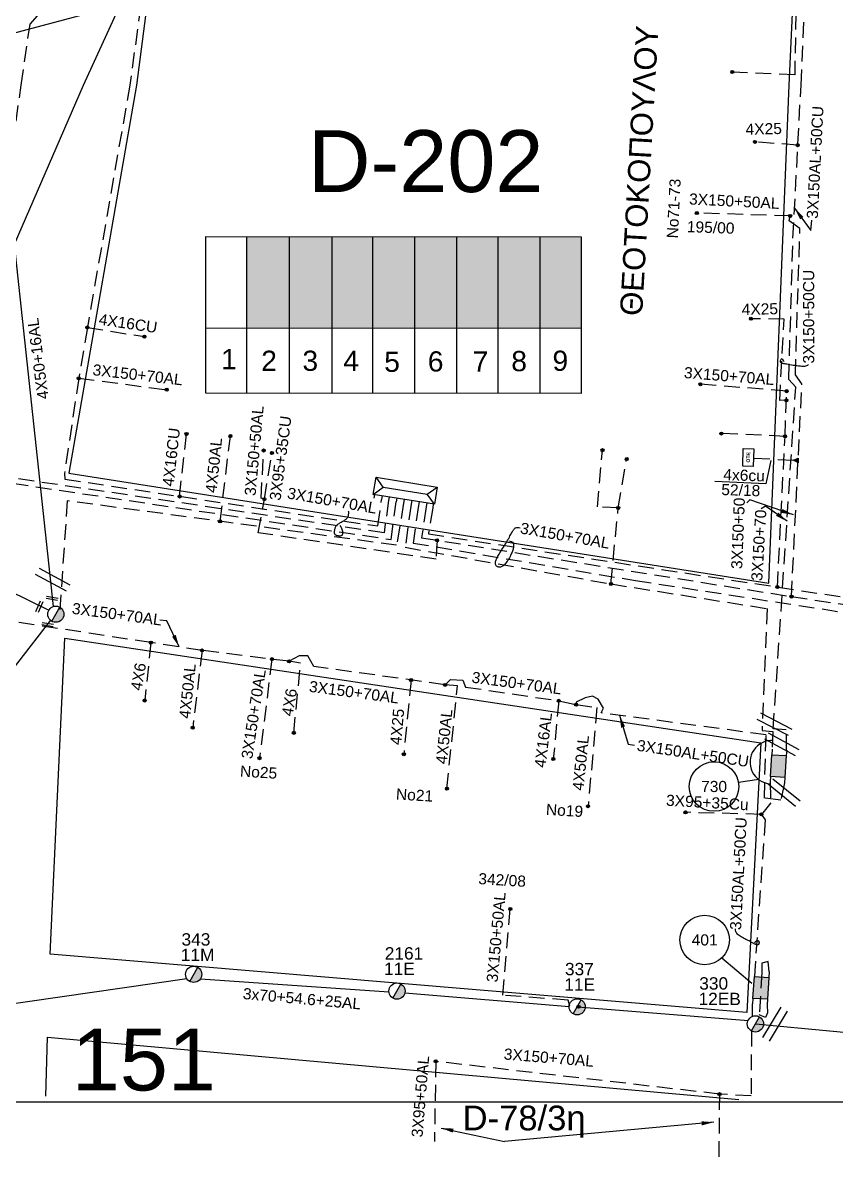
# Model space of a CAD drawing. Header units: millimetres. Extents: x 766 to 1726, y 225 to 629.
# Drawn here: x 1454.2 to 1519.9, y 239.5 to 331.5 of the extents above; entities that cross this region are included whole.
import ezdxf

# ---------------------------------------------------------------- set-up
doc = ezdxf.new("R2010")
doc.units = ezdxf.units.MM
doc.linetypes.add('DASHED', pattern=[19.05, 12.7, -6.35])
for name, color, linetype in [('Link Box 4 Διευθύνσεων', 7, 'Continuous'), ('Pillar OTE', 7, 'Continuous'), ('Άγνωστα', 7, 'Continuous'), ('Γέφυρες Εναέριου Δικτύου', 7, 'Continuous'), ('Γυμνά εναέρια ΧΤ και ΦΟΠ (3Φ)   4x50+16AL', 7, 'Continuous'), ('Επιγραφές - Σχήματα', 7, 'Continuous'), ('Καλώδια ΧΤ   3x150+50AL', 7, 'DASHED'), ('Καλώδια ΧΤ   3x150+50CU', 7, 'DASHED'), ('Καλώδια ΧΤ   3x150+70AL', 7, 'DASHED'), ('Καλώδια ΧΤ   3x150AL+50CU', 7, 'DASHED'), ('Καλώδια ΧΤ   3x150AL+50XLPE', 7, 'DASHED'), ('Καλώδια ΧΤ   3x95+35 CU', 7, 'DASHED'), ('Καλώδια ΧΤ   3x95+50 AL XLPE', 7, 'DASHED'), ('Μηχανική τομή', 7, 'Continuous'), ('Στύλος ΦΜ', 7, 'Continuous'), ('Στύλος ΦΜ @ 1', 7, 'Continuous'), ('Συνδέσεις', 7, 'Continuous'), ('Συνεστραμμένα ΧΤ   3x70+54.6+25 AL', 7, 'SYN_LINE'), ('Τομή', 7, 'Continuous'), ('Υποσταθμός πόλεως', 7, 'Continuous'), ('Υπόβαθρο ΔΕΗ', 7, 'Continuous'), ('Υπόγεια καλώδια Δικτύου ΧΤ και Παρ. ΧΤ - 3X150+70 AL', 7, 'DASHED'), ('Υπόγεια καλώδια Παροχών ΧΤ   4x16AL', 7, 'DASHED'), ('Υπόγεια καλώδια Παροχών ΧΤ   4x16CU', 7, 'DASHED'), ('Υπόγεια καλώδια Παροχών ΧΤ   4x25', 7, 'DASHED'), ('Υπόγεια καλώδια Παροχών ΧΤ   4x50AL', 7, 'DASHED'), ('Υπόγεια καλώδια Παροχών ΧΤ   4x6', 7, 'DASHED')]:
    doc.layers.add(name, color=color, linetype=linetype)
doc.styles.get("Standard").update_dxf_attribs({"font": 'arial.ttf'})
doc.linetypes.add('SYN_LINE', pattern='A,0.5,-0.0001,["/\\/\\/\\/",Standard,S=0.1,R=0,X=0,Y=-0.05],-0.25', length=0.7501)
doc.dimstyles.new('ISO-25', dxfattribs={"dimtxt": 2.5, "dimasz": 2.5, "dimexe": 1.25, "dimexo": 0.625, "dimtad": 1, "dimtxsty": 'Standard', "dimcen": 2.5, "dimadec": 0, "dimazin": 0, "dimtfac": 1, "dimtmove": 0, "dimatfit": 3, "dimfxl": 1, "dimarcsym": 0})

# ---------------------------------------------------------------- blocks, each defined once
blk = doc.blocks.new('LINK BOX 4 ΑΝΑΧΩΡΗΣΕΩΝ')
at = {"layer": 'Link Box 4 Διευθύνσεων', "ltscale": 40}
blk.add_hatch(color=256, dxfattribs=at).paths.add_polyline_path([(-3.54, 0), (-3.54, -4.67), (3.54, -4.67), (3.54, 0)])
for p, q in [((-3.54, 0), (-5.33, 0)), ((5.33, 0), (3.54, 0)), ((-3.54, -4.67), (-5.33, -4.67)), ((5.33, -4.67), (3.54, -4.67))]:
    blk.add_line(p, q, dxfattribs=at)
blk.add_lwpolyline([(-3.54, -4.67), (-3.54, 0), (3.54, 0), (3.54, -4.67)], close=True, dxfattribs=at)
blk = doc.blocks.new('ΥΠΑΡΧΩΝ ΤΣΙΜΕΝΤΕΝΙΟΣ ΣΤΥΛΟΣ')
at = {"layer": 'Στύλος ΦΜ'}
blk.add_hatch(color=256, dxfattribs=at).paths.add_polyline_path([(-1.29, -2.28, 0.574793), (2.62, 0, 0.268822), (1.3, 2.27)])
blk.add_line((-1.29, -2.28), (1.3, 2.27), dxfattribs=at)
blk.add_circle((0, 0), 2.62, dxfattribs=at)
at = {"layer": 'Στύλος ΦΜ', "flags": 4}
for tag, p in [('ΑΡΙΘΜΟΣ', (-4.68, 8.05)), ('ΤΥΠΟΣ', (-4.91, 3.03))]:
    blk.add_attdef(tag, p, '', height=4, dxfattribs=at)
blk = doc.blocks.new('_ΣΥΝΔΕΣΗ')
at = {"layer": 'Συνδέσεις', "linetype": 'SYN_LINE', "ltscale": 40}
blk.add_hatch(color=256, dxfattribs=at).paths.add_polyline_path([(0.5, -0.01, 1), (-0.5, -0.01, 1)])
at = {"layer": 'Συνδέσεις'}
blk.add_circle((0, -0.01), 0.5, dxfattribs=at)
blk = doc.blocks.new('ΤΟΜΗ')
at = {"layer": 'Τομή', "ltscale": 40}
for p, q in [((-5.68, 0), (5.68, 0)), ((5.68, -2.33), (-5.68, -2.33))]:
    blk.add_line(p, q, dxfattribs=at)
blk = doc.blocks.new('ΥΠΟΣΤΑΘΜΟΣ ΠΟΛΕΩΣ 9 ΑΝΑΧΩΡΗΣΕΩΝ')
at = {"layer": 'Υποσταθμός πόλεως', "ltscale": 40}
for p, q in [((-9.63, -2.82), (-9.63, -4)), ((-7.12, -2.82), (-7.12, -4)), ((-4.84, -2.82), (-4.84, -4)), ((-2.36, -2.82), (-2.36, -4)), ((0.09, -2.82), (0.09, -4)), ((2.55, -2.82), (2.55, -4)), ((5.02, -2.82), (5.02, -4)), ((7.48, -2.82), (7.48, -4)), ((9.61, -2.82), (9.61, -4))]:
    blk.add_line(p, q, dxfattribs=at)
blk.add_lwpolyline([(-10.02, 2.82), (10.02, 2.82), (10.02, -2.82), (-10.02, -2.82)], close=True, dxfattribs=at)
for points in [[(-7.21, 0), (-10.02, 2.82)], [(-10.02, -2.82), (-7.21, 0)], [(-7.21, 0), (7.21, 0)], [(7.21, 0), (10.02, 2.82)], [(10.02, -2.82), (7.21, 0)]]:
    blk.add_lwpolyline(points, dxfattribs=at)
at = {"layer": 'Υποσταθμός πόλεως', "linetype": 'SYN_LINE', "ltscale": 40, "flags": 1}
for tag, p in [('ΜΕΤΑΣΧΗΜΑΤΙΣΜΟΣ', (10.79, 1.71)), ('ΙΣΧΥΣ', (10.77, -1.08)), ('ΑΡΙΘΜΟΣ', (10.89, -3.8))]:
    blk.add_attdef(tag, p, '', height=1.8, dxfattribs=at)
blk = doc.blocks.new('ΜΗΧΑΝΙΚΗ ΤΟΜΗ')
at = {"layer": 'Μηχανική τομή', "ltscale": 40}
for p, q in [((-1.89, 0.78), (1.89, 0.78)), ((1.89, 0), (-1.89, 0))]:
    blk.add_line(p, q, dxfattribs=at)
blk = doc.blocks.new('PILLAR ΟΤΕ')
at = {"layer": 'Pillar OTE', "ltscale": 40}
blk.add_lwpolyline([(-3.31, 2.02), (3.39, 2.02), (3.39, -1.99), (-3.31, -1.99)], close=True, dxfattribs=at)
at = {"layer": 'Pillar OTE', "insert": (-1.81, 0.71), "char_height": 1.3575, "width": 109.961, "attachment_point": 1}
blk.add_mtext('{\\fArial|b1|i0|c161|p34;OTE}', dxfattribs=at)

msp = doc.modelspace()

# ---------------------------------------------------------------- hatches: boundary and pattern name
at = {"layer": 'Pillar OTE', "ltscale": 40}
h = msp.add_hatch(color=256, dxfattribs=at)
h.dxf.hatch_style = 1
h.paths.add_polyline_path([(1516.843, 296.269), (1516.455, 296.113), (1516.828, 295.913)])
at = {"layer": 'Υπόγεια καλώδια Παροχών ΧΤ   4x6', "linetype": 'DASHED', "ltscale": 0.2}
h = msp.add_hatch(color=85, dxfattribs=at)
h.dxf.hatch_style = 1
h.paths.add_polyline_path([(1472.305, 306.82), (1475.745, 306.817), (1475.746, 314.181), (1472.306, 314.181)])
h = msp.add_hatch(color=30, dxfattribs=at)
h.dxf.hatch_style = 1
h.paths.add_polyline_path([(1475.745, 306.817), (1479.185, 306.814), (1479.185, 314.181), (1475.746, 314.181)])
h = msp.add_hatch(color=1, dxfattribs=at)
h.dxf.hatch_style = 1
h.paths.add_polyline_path([(1482.483, 314.18), (1479.185, 314.181), (1479.185, 306.814), (1482.482, 306.81)])
h = msp.add_hatch(color=173, dxfattribs=at)
h.dxf.hatch_style = 1
h.paths.add_polyline_path([(1485.869, 314.18), (1482.483, 314.18), (1482.482, 306.81), (1485.868, 306.807)])
h = msp.add_hatch(color=27, dxfattribs=at)
h.dxf.hatch_style = 1
h.paths.add_polyline_path([(1489.265, 314.18), (1485.869, 314.18), (1485.868, 306.807), (1489.265, 306.804)])
h = msp.add_hatch(color=6, dxfattribs=at)
h.dxf.hatch_style = 1
h.paths.add_polyline_path([(1489.265, 306.804), (1492.602, 306.801), (1492.602, 314.18), (1489.265, 314.18)])
h = msp.add_hatch(color=5, dxfattribs=at)
h.dxf.hatch_style = 1
h.paths.add_polyline_path([(1495.991, 314.179), (1492.602, 314.18), (1492.602, 306.801), (1495.99, 306.797)])
h = msp.add_hatch(color=2, dxfattribs=at)
h.dxf.hatch_style = 1
h.paths.add_polyline_path([(1495.99, 306.797), (1499.31, 306.794), (1499.311, 314.179), (1495.991, 314.179)])

# ---------------------------------------------------------------- linework, layer by layer
at = {"layer": 'Pillar OTE', "ltscale": 40}
for points in [[(1468.977, 301.541), (1468.978, 314.181), (1499.311, 314.179), (1499.31, 301.511), (1468.977, 301.542)], [(1472.305, 301.538), (1472.306, 314.181)], [(1475.745, 301.535), (1475.746, 314.181)], [(1479.184, 301.532), (1479.185, 314.181)], [(1482.482, 301.528), (1482.483, 314.18)], [(1485.868, 301.525), (1485.869, 314.18)], [(1489.265, 301.522), (1489.265, 314.18)], [(1492.602, 301.518), (1492.602, 314.18)], [(1495.99, 301.515), (1495.991, 314.179)], [(1468.977, 306.824), (1499.31, 306.794)], [(1516.828, 295.913), (1516.455, 296.113), (1516.843, 296.269), (1516.828, 295.913)]]:
    msp.add_lwpolyline(points, dxfattribs=at)
at = {"layer": 'Άγνωστα', "color": 6, "linetype": 'DASHED', "ltscale": 0.1}
msp.add_lwpolyline([(1516.3, 285.093), (1517.139, 302.294), (1516.615, 303.005), (1516.98, 314.833), (1516.102, 315.45), (1516.197, 315.853)], dxfattribs=at)
at = {"layer": 'Άγνωστα', "color": 85, "linetype": 'DASHED', "ltscale": 0.1}
msp.add_lwpolyline([(1484.965, 292.654), (1484.4, 289.251), (1457.801, 292.838), (1457.192, 284.05)], dxfattribs=at)
at = {"layer": 'Άγνωστα', "color": 85}
msp.add_lwpolyline([(1456.434, 283.182), (1448.425, 272.852)], dxfattribs=at)
at = {"layer": 'Άγνωστα'}
msp.add_lwpolyline([(1513.144, 251.17), (1513.161, 252.181)], dxfattribs=at)
at = {"layer": 'Γέφυρες Εναέριου Δικτύου'}
msp.add_arc((1514.696, 271.712), 1.747, 85.55607, 266.23483, dxfattribs=at)
at = {"layer": 'Γυμνά εναέρια ΧΤ και ΦΟΠ (3Φ)   4x50+16AL', "color": 173, "ltscale": 0.1}
msp.add_lwpolyline([(1456.689, 284.298), (1453.526, 313.565), (1459.098, 326.433), (1461.917, 332.532)], dxfattribs=at)
at = {"layer": 'Γυμνά εναέρια ΧΤ και ΦΟΠ (3Φ)   4x50+16AL', "color": 85}
msp.add_lwpolyline([(1428.573, 297.625), (1456.307, 284.004)], dxfattribs=at)
at = {"layer": 'Επιγραφές - Σχήματα'}
msp.add_lwpolyline([(807.638, 244.256), (1540.689, 244.256), (1540.689, 606.185), (807.638, 606.185)], close=True, dxfattribs=at)
for points in [[(1515.709, 304.061), (1515.647, 304.182), (1515.591, 304.256), (1515.541, 304.291), (1515.496, 304.295), (1515.459, 304.274), (1515.428, 304.238), (1515.406, 304.193), (1515.392, 304.148), (1515.387, 304.108), (1515.39, 304.075), (1515.4, 304.048), (1515.416, 304.026), (1515.436, 304.008), (1515.459, 303.994), (1515.485, 303.982), (1515.511, 303.972), (1515.539, 303.964), (1515.568, 303.956), (1515.602, 303.948), (1515.643, 303.94), (1515.693, 303.931), (1515.755, 303.92), (1515.831, 303.907), (1515.922, 303.891), (1516.032, 303.872), (1516.156, 303.851), (1516.292, 303.828), (1516.435, 303.805), (1516.583, 303.783), (1516.732, 303.762), (1516.878, 303.745), (1517.018, 303.731), (1517.149, 303.722), (1517.269, 303.719), (1517.377, 303.724), (1517.471, 303.736), (1517.549, 303.758), (1517.612, 303.789), (1517.656, 303.832), (1517.682, 303.887)], [(1479.823, 290.852), (1479.893, 290.74), (1479.947, 290.635), (1479.986, 290.539), (1480.013, 290.45), (1480.03, 290.37), (1480.037, 290.297), (1480.038, 290.234), (1480.033, 290.179), (1480.024, 290.132), (1480.012, 290.093), (1479.996, 290.062), (1479.977, 290.037), (1479.955, 290.018), (1479.928, 290.004), (1479.898, 289.994), (1479.864, 289.988), (1479.826, 289.985), (1479.785, 289.984), (1479.743, 289.986), (1479.7, 289.991), (1479.657, 289.997), (1479.615, 290.006), (1479.575, 290.017), (1479.538, 290.03), (1479.505, 290.045), (1479.477, 290.062), (1479.452, 290.082), (1479.431, 290.105), (1479.414, 290.133), (1479.401, 290.165), (1479.392, 290.203), (1479.387, 290.247), (1479.385, 290.297), (1479.387, 290.353), (1479.392, 290.412), (1479.4, 290.473), (1479.412, 290.534), (1479.427, 290.595), (1479.444, 290.653), (1479.465, 290.707), (1479.488, 290.756), (1479.514, 290.799), (1479.543, 290.839), (1479.576, 290.876), (1479.614, 290.911), (1479.655, 290.945), (1479.702, 290.978), (1479.754, 291.012), (1479.811, 291.047), (1479.871, 291.083), (1479.935, 291.12), (1479.999, 291.156), (1480.063, 291.193), (1480.125, 291.228), (1480.184, 291.263), (1480.237, 291.296), (1480.284, 291.328), (1480.325, 291.358), (1480.361, 291.388), (1480.392, 291.418), (1480.419, 291.45), (1480.442, 291.484), (1480.462, 291.521), (1480.479, 291.561), (1480.495, 291.606), (1480.508, 291.655), (1480.518, 291.706), (1480.526, 291.761), (1480.53, 291.817), (1480.532, 291.874), (1480.529, 291.932), (1480.523, 291.99)], [(1493.46, 289.611), (1493.588, 289.578), (1493.685, 289.535), (1493.756, 289.482), (1493.804, 289.421), (1493.834, 289.355), (1493.848, 289.284), (1493.852, 289.211), (1493.847, 289.138), (1493.838, 289.065), (1493.824, 288.992), (1493.807, 288.919), (1493.785, 288.845), (1493.759, 288.769), (1493.729, 288.69), (1493.694, 288.607), (1493.654, 288.521), (1493.61, 288.429), (1493.562, 288.335), (1493.511, 288.239), (1493.457, 288.143), (1493.401, 288.05), (1493.344, 287.96), (1493.287, 287.875), (1493.23, 287.798), (1493.174, 287.73), (1493.12, 287.67), (1493.066, 287.619), (1493.013, 287.576), (1492.96, 287.541), (1492.908, 287.513), (1492.856, 287.493), (1492.804, 287.48), (1492.753, 287.473), (1492.702, 287.473), (1492.653, 287.479), (1492.605, 287.491), (1492.561, 287.508), (1492.52, 287.53), (1492.484, 287.557), (1492.452, 287.589), (1492.426, 287.624), (1492.406, 287.663), (1492.392, 287.707), (1492.384, 287.754), (1492.382, 287.806), (1492.386, 287.861), (1492.397, 287.921), (1492.414, 287.985), (1492.437, 288.053), (1492.466, 288.125), (1492.501, 288.2), (1492.54, 288.279), (1492.584, 288.36), (1492.631, 288.444), (1492.682, 288.53), (1492.735, 288.618), (1492.791, 288.708), (1492.848, 288.799), (1492.907, 288.892), (1492.968, 288.987), (1493.029, 289.084), (1493.091, 289.182), (1493.153, 289.283), (1493.215, 289.385), (1493.277, 289.489), (1493.338, 289.594), (1493.397, 289.698), (1493.454, 289.8), (1493.509, 289.899), (1493.561, 289.993), (1493.608, 290.08), (1493.651, 290.16), (1493.69, 290.232), (1493.724, 290.295), (1493.755, 290.352), (1493.783, 290.401), (1493.81, 290.446), (1493.836, 290.486), (1493.862, 290.522), (1493.889, 290.555), (1493.918, 290.586), (1493.951, 290.614), (1493.991, 290.638), (1494.042, 290.657), (1494.104, 290.669), (1494.182, 290.674), (1494.278, 290.672), (1494.394, 290.659)], [(1512.014, 270.097), (1513.656, 270.329)], [(1513.353, 257.126), (1513.378, 257.171), (1513.406, 257.209), (1513.436, 257.24), (1513.468, 257.264), (1513.499, 257.282), (1513.529, 257.294), (1513.557, 257.301), (1513.582, 257.302), (1513.604, 257.298), (1513.622, 257.289), (1513.637, 257.276), (1513.649, 257.26), (1513.659, 257.24), (1513.667, 257.218), (1513.672, 257.193), (1513.676, 257.167), (1513.679, 257.139), (1513.68, 257.112), (1513.679, 257.084), (1513.676, 257.058), (1513.669, 257.034), (1513.659, 257.012), (1513.646, 256.993), (1513.627, 256.979), (1513.604, 256.969), (1513.577, 256.964), (1513.546, 256.964), (1513.511, 256.967), (1513.473, 256.975), (1513.432, 256.986), (1513.389, 257.001), (1513.345, 257.019), (1513.298, 257.04), (1513.25, 257.065), (1513.198, 257.091), (1513.144, 257.121), (1513.084, 257.153), (1513.02, 257.188), (1512.951, 257.225), (1512.875, 257.265), (1512.792, 257.307), (1512.704, 257.35), (1512.613, 257.396), (1512.519, 257.444), (1512.424, 257.493), (1512.331, 257.543), (1512.241, 257.595), (1512.155, 257.647), (1512.075, 257.701), (1512.002, 257.757), (1511.937, 257.817), (1511.882, 257.883), (1511.838, 257.956), (1511.806, 258.039), (1511.787, 258.132), (1511.783, 258.238)], [(1510.662, 255.892), (1513.104, 253.863)]]:
    msp.add_lwpolyline(points, dxfattribs=at)
at = {"layer": 'Επιγραφές - Σχήματα', "color": 7}
for centre in [(1510.046, 269.742), (1509.287, 257.345)]:
    msp.add_circle(centre, 2, dxfattribs=at)
at = {"layer": 'Καλώδια ΧΤ   3x150+50AL', "color": 6, "ltscale": 0.1}
for points in [[(1516.197, 315.853), (1508.652, 316.09)], [(1473.725, 292.975), (1473.453, 293.038), (1473.661, 296.901)]]:
    msp.add_lwpolyline(points, dxfattribs=at)
at = {"layer": 'Καλώδια ΧΤ   3x150+50AL', "color": 173, "ltscale": 0.1}
msp.add_lwpolyline([(1498.394, 252.005), (1498.394, 252.005), (1498.394, 252.005), (1498.255, 252.482), (1492.995, 252.884), (1493.581, 259.844)], dxfattribs=at)
at = {"layer": 'Καλώδια ΧΤ   3x150+50CU', "color": 27, "ltscale": 0.1}
msp.add_lwpolyline([(1515.886, 300.961), (1515.348, 300.946), (1515.706, 307.512), (1515.706, 307.512)], dxfattribs=at)
at = {"layer": 'Καλώδια ΧΤ   3x150+70AL', "color": 30, "ltscale": 0.1}
for points in [[(1467.235, 370.432), (1466.199, 359.618), (1465.141, 347.896), (1464.252, 336.614), (1462.851, 326.433), (1459.419, 306.842), (1458.721, 302.736), (1457.57, 295.034), (1457.596, 294.593), (1482.89, 290.799), (1483.186, 292.94)], [(1517.593, 338.414), (1516.777, 337.904), (1516.561, 327.247), (1511.518, 327.485)]]:
    msp.add_lwpolyline(points, dxfattribs=at)
at = {"layer": 'Καλώδια ΧΤ   3x150AL+50CU', "color": 30, "ltscale": 0.1}
msp.add_lwpolyline([(1515.911, 272.69), (1515.884, 274.323), (1514.83, 274.398), (1516.649, 302.023), (1516.085, 302.645), (1516.422, 314.065), (1517.07, 326.433), (1517.593, 338.414), (1517.715, 345.482), (1517.899, 350.012), (1518.104, 354.32), (1517.291, 354.567), (1517.291, 354.567)], dxfattribs=at)
at = {"layer": 'Καλώδια ΧΤ   3x150AL+50CU', "color": 2, "ltscale": 0.1}
msp.add_lwpolyline([(1515.742, 270.031), (1515.435, 268.646), (1514.111, 268.8), (1514.245, 273.921), (1500.918, 275.701), (1501.116, 276.081), (1500.675, 276.81), (1500.219, 277.037), (1499.627, 276.916), (1498.897, 276.552), (1498.897, 276.369)], dxfattribs=at)
at = {"layer": 'Καλώδια ΧΤ   3x150AL+50CU', "color": 173, "ltscale": 0.1}
for points in [[(1514.578, 270.105), (1514.626, 268.439), (1513.872, 267.494), (1514.172, 267.044), (1513.33, 254.84)], [(1514.494, 254.766), (1514.416, 255.612), (1513.901, 255.468), (1513.901, 254.712), (1513.693, 251.142)], [(1514.325, 252.107), (1514.35, 251.447), (1514.214, 251.084), (1513.702, 251.289)]]:
    msp.add_lwpolyline(points, dxfattribs=at)
at = {"layer": 'Καλώδια ΧΤ   3x95+35 CU', "color": 6, "ltscale": 0.1}
msp.add_lwpolyline([(1487.667, 289.638), (1487.597, 288.118), (1473.23, 290.257), (1473.725, 292.975), (1473.725, 292.975), (1474.332, 296.693)], dxfattribs=at)
at = {"layer": 'Καλώδια ΧΤ   3x95+35 CU', "color": 173, "linetype": 'DASHED', "ltscale": 0.1}
msp.add_lwpolyline([(1513.872, 267.494), (1507.739, 267.662)], dxfattribs=at)
at = {"layer": 'Καλώδια ΧΤ   3x95+50 AL XLPE', "color": 27, "ltscale": 0.1}
msp.add_lwpolyline([(1487.562, 247.534), (1487.456, 241.056)], dxfattribs=at)
at = {"layer": 'Συνεστραμμένα ΧΤ   3x70+54.6+25 AL', "color": 133, "ltscale": 10}
msp.add_lwpolyline([(1423.861, 333.767), (1439.866, 327.022), (1461.753, 332.821)], dxfattribs=at)
at = {"layer": 'Συνεστραμμένα ΧΤ   3x70+54.6+25 AL', "color": 173, "ltscale": 10}
for points in [[(1447.099, 251.295), (1467.448, 254.232)], [(1468.555, 254.213), (1483.777, 253.161)], [(1485.067, 253.066), (1498.354, 251.979)], [(1499.053, 251.947), (1512.799, 250.847)]]:
    msp.add_lwpolyline(points, dxfattribs=at)
at = {"layer": 'Συνεστραμμένα ΧΤ   3x70+54.6+25 AL', "color": 62, "ltscale": 10}
msp.add_lwpolyline([(1513.388, 250.563), (1532.222, 248.786)], dxfattribs=at)
at = {"layer": 'Υπόβαθρο ΔΕΗ'}
for points in [[(1516.106, 326.433), (1517.331, 352.502), (1491.693, 361.37), (1467.95, 369.397), (1467.66, 369.397), (1467.477, 369.366), (1464.865, 337.883), (1463.395, 326.433), (1457.919, 295.068), (1514.458, 286.168), (1516.106, 326.433)], [(1456.405, 256.198), (1457.612, 281.742), (1513.825, 273.285), (1512.688, 251.488), (1456.405, 256.198)], [(1456.058, 244.731), (1456.2, 249.485), (1512.055, 244.453)]]:
    msp.add_lwpolyline(points, dxfattribs=at)
at = {"layer": 'Υπόγεια καλώδια Δικτύου ΧΤ και Παρ. ΧΤ - 3X150+70 AL', "color": 27, "ltscale": 0.1}
for points in [[(1487.315, 292.277), (1486.972, 290.158), (1522.339, 284.772), (1522.663, 289.847), (1523.691, 310.75), (1523.916, 315.388), (1524.301, 321.368), (1524.376, 326.433), (1524.695, 331.308), (1524.878, 335.031), (1525.061, 338.214), (1525.628, 342.709)], [(1515.913, 301.699), (1508.946, 302.256)], [(1515.161, 285.865), (1515.779, 298.043), (1515.913, 301.699)], [(1515.779, 298.043), (1510.639, 298.271)], [(1513.066, 249.994), (1513.066, 249.994), (1513.066, 249.994), (1513.066, 249.994), (1513.038, 244.746), (1510.482, 244.89), (1487.562, 247.534)], [(1510.482, 244.89), (1510.423, 239.466)]]:
    msp.add_lwpolyline(points, dxfattribs=at)
at = {"layer": 'Υπόγεια καλώδια Δικτύου ΧΤ και Παρ. ΧΤ - 3X150+70 AL', "color": 5, "ltscale": 0.1}
msp.add_lwpolyline([(1483.748, 292.85), (1483.392, 290.251), (1449.815, 295.201), (1454.064, 326.433), (1454.788, 331.345), (1455.581, 332.251), (1455.99, 333.037)], dxfattribs=at)
at = {"layer": 'Υπόγεια καλώδια Δικτύου ΧΤ και Παρ. ΧΤ - 3X150+70 AL', "color": 30, "ltscale": 0.1}
msp.add_lwpolyline([(1458.721, 302.736), (1465.828, 301.817)], dxfattribs=at)
at = {"layer": 'Υπόγεια καλώδια Δικτύου ΧΤ και Παρ. ΧΤ - 3X150+70 AL', "color": 173, "ltscale": 0.1}
for points in [[(1502.303, 292.258), (1500.62, 292.352), (1501.034, 296.931)], [(1501.711, 286.118), (1502.303, 292.258), (1502.994, 296.214)], [(1485.572, 292.557), (1485.093, 289.08), (1501.711, 286.118), (1514.347, 284.129), (1513.919, 274.27), (1514.785, 274.199), (1514.747, 272.764)]]:
    msp.add_lwpolyline(points, dxfattribs=at)
at = {"layer": 'Υπόγεια καλώδια Δικτύου ΧΤ και Παρ. ΧΤ - 3X150+70 AL', "color": 2, "ltscale": 0.1}
for points in [[(1405.33, 282.176), (1399.456, 282.671), (1399.905, 290.839), (1448.025, 283.869), (1449.612, 294.812), (1483.954, 289.704), (1484.362, 292.751)], [(1475.713, 279.865), (1468.686, 280.746), (1464.55, 281.379), (1449.402, 283.676)], [(1474.326, 280.039), (1473.326, 272.043)], [(1488.297, 277.966), (1477.722, 279.453), (1477.227, 280.305), (1476.539, 280.305), (1475.713, 279.865)], [(1488.327, 277.962), (1488.762, 278.396), (1489.74, 278.352), (1489.979, 277.788), (1497.502, 276.677), (1498.897, 276.369), (1498.903, 276.369)]]:
    msp.add_lwpolyline(points, dxfattribs=at)
at = {"layer": 'Υπόγεια καλώδια Δικτύου ΧΤ και Παρ. ΧΤ - 3X150+70 AL', "color": 1, "ltscale": 0.1}
msp.add_lwpolyline([(1486.181, 292.459), (1485.726, 289.424), (1503.703, 286.391), (1522.136, 283.58), (1522.136, 283.58), (1522.136, 283.58), (1522.136, 283.58), (1522.997, 284.293), (1525.146, 284.03)], dxfattribs=at)
at = {"layer": 'Υπόγεια καλώδια Δικτύου ΧΤ και Παρ. ΧΤ - 3X150+70 AL', "color": 6, "ltscale": 0.1}
msp.add_lwpolyline([(1486.789, 292.361), (1486.414, 289.852), (1516.3, 285.093), (1521.953, 284.258), (1521.709, 282.268), (1528.163, 281.476, 0.714646), (1528.367, 282.458), (1527.648, 282.547)], format="xyb", dxfattribs=at)
at = {"layer": 'Υπόγεια καλώδια Παροχών ΧΤ   4x16AL', "color": 2, "ltscale": 0.1}
msp.add_lwpolyline([(1497.502, 276.677), (1497.058, 271.966)], dxfattribs=at)
at = {"layer": 'Υπόγεια καλώδια Παροχών ΧΤ   4x16CU', "color": 30, "ltscale": 0.1}
for points in [[(1459.419, 306.842), (1464.027, 306.104)], [(1466.872, 293.182), (1467.424, 298.239)]]:
    msp.add_lwpolyline(points, dxfattribs=at)
at = {"layer": 'Υπόγεια καλώδια Παροχών ΧΤ   4x25', "color": 30, "ltscale": 0.1}
msp.add_lwpolyline([(1516.8, 321.575), (1513.352, 321.841)], dxfattribs=at)
at = {"layer": 'Υπόγεια καλώδια Παροχών ΧΤ   4x25', "color": 27, "ltscale": 0.1}
msp.add_lwpolyline([(1515.705, 307.512), (1513.021, 307.55)], dxfattribs=at)
at = {"layer": 'Υπόγεια καλώδια Παροχών ΧΤ   4x25', "color": 2, "ltscale": 0.1}
msp.add_lwpolyline([(1485.575, 278.349), (1484.986, 272.356)], dxfattribs=at)
at = {"layer": 'Υπόγεια καλώδια Παροχών ΧΤ   4x50AL', "color": 85, "ltscale": 0.1}
msp.add_lwpolyline([(1470.144, 291.173), (1470.977, 298.069)], dxfattribs=at)
at = {"layer": 'Υπόγεια καλώδια Παροχών ΧΤ   4x50AL', "color": 2, "ltscale": 0.1}
for points in [[(1468.686, 280.746), (1467.93, 274.502)], [(1488.465, 269.574), (1489.318, 277.876), (1488.327, 277.962)], [(1498.903, 276.369), (1500.587, 276.135), (1499.87, 268.157)]]:
    msp.add_lwpolyline(points, dxfattribs=at)
at = {"layer": 'Υπόγεια καλώδια Παροχών ΧΤ   4x6', "color": 6, "linetype": 'DASHED', "ltscale": 0.1}
msp.add_lwpolyline([(1513.287, 296.29), (1513.287, 296.29), (1516.455, 296.113)], dxfattribs=at)
at = {"layer": 'Υπόγεια καλώδια Παροχών ΧΤ   4x6', "color": 2, "ltscale": 0.1}
for points in [[(1464.55, 281.379), (1464.049, 276.699)], [(1476.096, 274.087), (1476.646, 279.722), (1475.713, 279.865), (1475.713, 279.865)]]:
    msp.add_lwpolyline(points, dxfattribs=at)

# ---------------------------------------------------------------- block references
at = {"layer": 'Link Box 4 Διευθύνσεων', "xscale": 0.2500000000000641, "yscale": 0.2500000000000641, "zscale": 0.2500000000000641, "rotation": 86.36738118248735}
for p in [(1514.662, 271.435), (1513.245, 253.51)]:
    msp.add_blockref('LINK BOX 4 ΑΝΑΧΩΡΗΣΕΩΝ', p, dxfattribs=at)
at = {"layer": 'Pillar OTE', "xscale": 0.2131517863445117, "yscale": 0.2131517863445117, "zscale": 0.2131517863445117, "rotation": 87.99999999999999}
msp.add_blockref('PILLAR ΟΤΕ', (1512.813, 296.316), dxfattribs=at)
at = {"layer": 'Μηχανική τομή'}
for p, xscale, yscale, zscale, rotation in [((1455.632, 284.248), 0.2500000000000841, 0.2500000000000841, 0.2500000000000841, 67.27110853273031), ((1456.551, 284.865), 0.2500000000000157, 0.2500000000000157, 0.2500000000000157, 350.5783219312133), ((1456.198, 282.741), 0.2500000000000158, 0.2500000000000158, 0.2500000000000158, 350.5783219312133)]:
    msp.add_blockref('ΜΗΧΑΝΙΚΗ ΤΟΜΗ', p, dxfattribs=dict(at, xscale=xscale, yscale=yscale, zscale=zscale, rotation=rotation))
at = {"layer": 'Στύλος ΦΜ @ 1', "ltscale": 40, "xscale": 0.25, "yscale": 0.25, "zscale": 0.25}
msp.add_blockref('ΥΠΑΡΧΩΝ ΤΣΙΜΕΝΤΕΝΙΟΣ ΣΤΥΛΟΣ', (1456.87, 283.67), dxfattribs=at)
at = {"layer": 'Στύλος ΦΜ @ 1', "ltscale": 40}
ref = msp.add_blockref('ΥΠΑΡΧΩΝ ΤΣΙΜΕΝΤΕΝΙΟΣ ΣΤΥΛΟΣ', (1468.008, 254.571), dxfattribs=dict(at, xscale=0.25, yscale=0.25, zscale=0.25))
ref.add_attrib('ΤΥΠΟΣ', '11M', (1466.967, 255.635), dxfattribs={"layer": 'Στύλος ΦΜ', "height": 1, "flags": 4})
ref.add_attrib('ΑΡΙΘΜΟΣ', '343', (1467.026, 256.892), dxfattribs={"layer": 'Στύλος ΦΜ', "height": 1, "flags": 4})
ref = msp.add_blockref('ΥΠΑΡΧΩΝ ΤΣΙΜΕΝΤΕΝΙΟΣ ΣΤΥΛΟΣ', (1484.429, 253.214), dxfattribs=dict(at, xscale=0.25, yscale=0.25, zscale=0.25))
ref.add_attrib('ΤΥΠΟΣ', '11E', (1483.386, 254.507), dxfattribs={"layer": 'Στύλος ΦΜ', "height": 1, "flags": 4})
ref.add_attrib('ΑΡΙΘΜΟΣ', '2161', (1483.445, 255.764), dxfattribs={"layer": 'Στύλος ΦΜ', "height": 1, "flags": 4})
ref = msp.add_blockref('ΥΠΑΡΧΩΝ ΤΣΙΜΕΝΤΕΝΙΟΣ ΣΤΥΛΟΣ', (1498.987, 251.945), dxfattribs=dict(at, xscale=0.25, yscale=0.25, zscale=0.25))
ref.add_attrib('ΤΥΠΟΣ', '11E', (1497.944, 253.238), dxfattribs={"layer": 'Στύλος ΦΜ', "height": 1, "flags": 4})
ref.add_attrib('ΑΡΙΘΜΟΣ', '337', (1498.003, 254.495), dxfattribs={"layer": 'Στύλος ΦΜ', "height": 1, "flags": 4})
ref = msp.add_blockref('ΥΠΑΡΧΩΝ ΤΣΙΜΕΝΤΕΝΙΟΣ ΣΤΥΛΟΣ', (1513.388, 250.563), dxfattribs=dict(at, xscale=0.25, yscale=0.25, zscale=0.25))
ref.add_attrib('ΤΥΠΟΣ', '12EB', (1508.792, 252.079), dxfattribs={"layer": 'Στύλος ΦΜ', "height": 1, "flags": 4})
ref.add_attrib('ΑΡΙΘΜΟΣ', '330', (1508.852, 253.336), dxfattribs={"layer": 'Στύλος ΦΜ', "height": 1, "flags": 4})
at = {"layer": 'Συνδέσεις', "xscale": 0.25, "yscale": 0.25, "zscale": 0.25}
for p in [(1511.518, 327.485), (1513.352, 321.841), (1516.8, 321.575), (1508.652, 316.09), (1516.197, 315.853), (1513.021, 307.55), (1459.419, 306.842), (1464.027, 306.104), (1458.721, 302.736), (1465.828, 301.817), (1508.946, 302.256), (1515.913, 301.699), (1515.886, 300.961), (1467.424, 298.239), (1470.977, 298.069), (1510.639, 298.271), (1515.779, 298.043), (1473.661, 296.901), (1474.332, 296.693), (1501.034, 296.931), (1502.994, 296.214), (1466.872, 293.182), (1473.725, 292.975), (1502.303, 292.258), (1470.144, 291.173), (1487.667, 289.638), (1501.711, 286.118), (1515.161, 285.867), (1516.301, 285.096), (1464.55, 281.379), (1468.686, 280.746), (1474.326, 280.039), (1475.713, 279.865), (1485.575, 278.349), (1488.327, 277.962), (1464.049, 276.699), (1497.502, 276.677), (1498.897, 276.369), (1467.93, 274.502), (1476.096, 274.087), (1484.986, 272.356), (1473.326, 272.043), (1497.058, 271.966), (1488.465, 269.574), (1499.87, 268.157), (1507.739, 267.662), (1513.872, 267.494), (1493.581, 259.844), (1499.094, 251.95), (1487.562, 247.534), (1510.482, 244.89)]:
    msp.add_blockref('_ΣΥΝΔΕΣΗ', p, dxfattribs=at)
at = {"layer": 'Τομή'}
for p, xscale, yscale, zscale, rotation in [((1456.762, 286.715), 0.2499999999999893, 0.2499999999999893, 0.2499999999999893, 331.3767669826915), ((1515.068, 275.037), 0.2499999999999803, 0.2499999999999803, 0.2499999999999803, 332.7106726325736), ((1515.663, 273.41), 0.2500000000000171, 0.2500000000000171, 0.2500000000000171, 331.1459880471455), ((1515.887, 269.485), 0.2499999999999946, 0.2499999999999946, 0.2499999999999946, 321.0636262015768), ((1514.729, 250.689), 0.2499999999999835, 0.2499999999999835, 0.2499999999999835, 58.97333742662524)]:
    msp.add_blockref('ΤΟΜΗ', p, dxfattribs=dict(at, xscale=xscale, yscale=yscale, zscale=zscale, rotation=rotation))
at = {"layer": 'Υποσταθμός πόλεως', "xscale": 0.2500000000001205, "yscale": 0.2500000000001205, "zscale": 0.2500000000001205, "rotation": 350.8712954765281}
msp.add_blockref('ΥΠΟΣΤΑΘΜΟΣ ΠΟΛΕΩΣ 9 ΑΝΑΧΩΡΗΣΕΩΝ', (1485.102, 293.646), dxfattribs=at)

# ---------------------------------------------------------------- texts
at = {"ltscale": 30, "char_height": 1.634, "width": 11.25729, "attachment_point": 1}
for s, insert in [('1', (1470.223, 305.102)), ('2', (1473.462, 304.969)), ('3', (1476.792, 304.969)), ('4', (1480.096, 304.969)), ('5', (1483.399, 304.888)), ('6', (1486.919, 304.915)), ('7', (1490.548, 304.915)), ('8', (1493.662, 304.942)), ('9', (1496.992, 304.969))]:
    msp.add_mtext(s, dxfattribs=dict(at, insert=insert))
at = {"layer": 'Γυμνά εναέρια ΧΤ και ΦΟΠ (3Φ)   4x50+16AL', "color": 7, "insert": (1455.403, 300.981), "char_height": 0.9, "width": 84.18588, "attachment_point": 1, "rotation": 97.37635}
msp.add_mtext('4X50+16AL', dxfattribs=at)
at = {"layer": 'Επιγραφές - Σχήματα', "insert": (1502.434, 307.84), "char_height": 1.8, "width": 7.28517, "attachment_point": 1, "rotation": 86.76548}
msp.add_mtext('ΘΕΟΤΟΚΟΠΟΥΛΟΥ', dxfattribs=at)
at = {"layer": 'Επιγραφές - Σχήματα', "attachment_point": 1}
for s, insert, char_height, width in [('D-202', (1477.245, 322.785), 5, 4.30029), ('151', (1458.155, 250.184), 5, 0.34863), ('D-78/3η', (1489.733, 243.962), 2, 4.12616)]:
    msp.add_mtext(s, dxfattribs=dict(at, insert=insert, char_height=char_height, width=width))
at = {"layer": 'Επιγραφές - Σχήματα', "color": 7, "char_height": 0.9, "attachment_point": 5}
for s, insert, rotation in [('No71-73', (1506.795, 316.454), 87.16617), ('195/00', (1509.774, 314.921), 357.93046)]:
    msp.add_mtext(s, dxfattribs=dict(at, insert=insert, rotation=rotation))
at = {"layer": 'Επιγραφές - Σχήματα', "color": 7, "char_height": 0.9, "width": 84.18588, "attachment_point": 1, "rotation": 356.51741}
for s, insert in [('No25', (1471.782, 271.45)), ('No21', (1484.381, 269.597)), ('No19', (1496.497, 268.357)), ('342/08', (1491.036, 262.762))]:
    msp.add_mtext(s, dxfattribs=dict(at, insert=insert))
at = {"layer": 'Επιγραφές - Σχήματα', "color": 7, "char_height": 0.9, "width": 11.99425, "attachment_point": 5}
for s, insert in [('730', (1510.046, 269.742)), ('401', (1509.287, 257.345))]:
    msp.add_mtext(s, dxfattribs=dict(at, insert=insert))
at = {"layer": 'Καλώδια ΧΤ   3x150+50AL', "color": 7, "char_height": 0.9, "width": 84.18588, "attachment_point": 1}
for insert, rotation in [((1508.056, 317.687), 357.1017), ((1472.109, 293.29), 84.7779), ((1491.657, 253.975), 84.7779)]:
    msp.add_mtext('3X150+50AL', dxfattribs=dict(at, insert=insert, rotation=rotation))
at = {"layer": 'Καλώδια ΧΤ   3x150+50CU', "color": 7, "insert": (1517.236, 303.923), "char_height": 0.9, "width": 84.18588, "attachment_point": 1, "rotation": 90}
msp.add_mtext('3X150+50CU', dxfattribs=at)
at = {"layer": 'Καλώδια ΧΤ   3x150AL+50CU', "color": 7, "char_height": 0.9, "width": 84.18588, "attachment_point": 1}
for insert, rotation in [((1517.524, 315.654), 87.03353), ((1503.896, 273.536), 351.62772), ((1511.326, 258.18), 87.03353)]:
    msp.add_mtext('3X150AL+50CU', dxfattribs=dict(at, insert=insert, rotation=rotation))
at = {"layer": 'Καλώδια ΧΤ   3x150AL+50XLPE', "color": 7, "char_height": 0.9, "attachment_point": 1, "rotation": 358}
for s, insert in [('4x6cu', (1510.813, 295.409)), ('52/18', (1510.65, 294.203))]:
    msp.add_mtext_dynamic_manual_height_columns(s, width=1.8, gutter_width=12.5, heights=[0.118], dxfattribs=dict(at, insert=insert))
at = {"layer": 'Καλώδια ΧΤ   3x150AL+50XLPE', "color": 7, "insert": (1511.42, 287.346), "char_height": 0.9, "width": 84.18588, "attachment_point": 1, "rotation": 87.79532}
msp.add_mtext('3X150+50 ', dxfattribs=at)
at = {"layer": 'Καλώδια ΧΤ   3x95+35 CU', "color": 7, "char_height": 0.9, "width": 84.18588, "attachment_point": 1}
for s, insert, rotation in [('3X95+35CU', (1474.124, 292.928), 82.46914), ('3X95+35Cu', (1506.198, 269.097), 356.76831)]:
    msp.add_mtext(s, dxfattribs=dict(at, insert=insert, rotation=rotation))
at = {"layer": 'Καλώδια ΧΤ   3x95+50 AL XLPE', "color": 7, "insert": (1485.594, 241.443), "char_height": 0.9, "width": 84.18588, "attachment_point": 1, "rotation": 85.2432}
msp.add_mtext('3X95+50AL', dxfattribs=at)
at = {"layer": 'Συνεστραμμένα ΧΤ   3x70+54.6+25 AL', "color": 7, "insert": (1472.032, 253.475), "char_height": 0.9, "width": 84.18588, "attachment_point": 1, "rotation": 354.88944}
msp.add_mtext('3x70+54.6+25AL', dxfattribs=at)
at = {"layer": 'Υπόγεια καλώδια Δικτύου ΧΤ και Παρ. ΧΤ - 3X150+70 AL', "color": 7, "char_height": 0.9, "width": 84.18588, "attachment_point": 1}
for s, insert, rotation in [('3X150+70AL', (1459.907, 303.888), 353.45378), ('3X150+70AL', (1507.658, 303.658), 355.47097), ('3X150+70AL', (1475.663, 293.927), 350.10687), ('3X150+70', (1513.039, 286.391), 86.596), ('3X150+70AL', (1494.486, 291.096), 350.10687), ('3X150+70AL', (1458.248, 284.607), 352.39547), ('3X150+70AL', (1471.845, 272.065), 81.25571), ('3X150+70AL', (1490.541, 279.04), 352.39547), ('3X150+70AL', (1477.403, 278.304), 352.39547), ('3X150+70AL', (1493.104, 248.594), 355.2432)]:
    msp.add_mtext(s, dxfattribs=dict(at, insert=insert, rotation=rotation))
at = {"layer": 'Υπόγεια καλώδια Παροχών ΧΤ   4x16AL', "color": 7, "insert": (1495.528, 271.337), "char_height": 0.9, "width": 84.18588, "attachment_point": 1, "rotation": 82.97188}
msp.add_mtext('4X16AL', dxfattribs=at)
at = {"layer": 'Υπόγεια καλώδια Παροχών ΧΤ   4x16CU', "color": 7, "char_height": 0.9, "width": 84.18588, "attachment_point": 1}
for insert, rotation in [((1460.426, 307.967), 351.64671), ((1465.482, 294.057), 83.54389)]:
    msp.add_mtext('4X16CU', dxfattribs=dict(at, insert=insert, rotation=rotation))
at = {"layer": 'Υπόγεια καλώδια Παροχών ΧΤ   4x25', "color": 7, "char_height": 0.9, "width": 84.18588, "attachment_point": 1}
for insert, rotation in [((1512.579, 323.309), 1.38725), ((1512.266, 308.745), 1.38725), ((1483.866, 273.149), 84.94858)]:
    msp.add_mtext('4X25', dxfattribs=dict(at, insert=insert, rotation=rotation))
at = {"layer": 'Υπόγεια καλώδια Παροχών ΧΤ   4x50AL', "color": 7, "char_height": 0.9, "width": 84.18588, "attachment_point": 1, "rotation": 84.01309}
for insert in [(1468.95, 293.532), (1466.824, 275.287), (1487.56, 271.615), (1498.59, 269.481)]:
    msp.add_mtext('4X50AL', dxfattribs=dict(at, insert=insert))
at = {"layer": 'Υπόγεια καλώδια Παροχών ΧΤ   4x6', "color": 7, "char_height": 0.9, "width": 84.18588, "attachment_point": 1, "rotation": 80.33098}
for insert in [(1462.908, 277.601), (1475.104, 275.528)]:
    msp.add_mtext('4X6', dxfattribs=dict(at, insert=insert))

# ---------------------------------------------------------------- leaders
at = {"layer": 'Επιγραφές - Σχήματα'}
for points, override in [([(1516.544, 316.482), (1517.871, 314.681), (1517.944, 315.515)], {"dimasz": 1, "dimgap": 0.625, "dimtad": 0}), ([(1514.64, 296.089), (1514.239, 294.194), (1510.102, 294.403)], {"dimasz": 0.1, "dimgap": 0.625, "dimtad": 0}), ([(1516.468, 291.697), (1512.931, 292.901), (1512.691, 292.661)], {"dimasz": 1, "dimgap": 0.625, "dimtad": 0}), ([(1515.961, 291.176), (1514.206, 292.413), (1513.842, 292.196)], {"dimasz": 1, "dimgap": 0.625, "dimtad": 0}), ([(1466.836, 281.029), (1465.842, 283.127), (1465.265, 283.194)], {"dimasz": 1, "dimgap": 0.625, "dimtad": 0}), ([(1502.408, 275.502), (1503.109, 273.169), (1503.63, 273.093)], {"dimasz": 1, "dimgap": 0.625, "dimtad": 0})]:
    msp.add_leader(points, dimstyle='ISO-25', override=override, dxfattribs=at)
at = {"layer": 'Επιγραφές - Σχήματα', "ltscale": 40}
for points in [[(1487.989, 242.151), (1493.114, 241.05)], [(1510.039, 242.619), (1493.114, 241.05)]]:
    msp.add_leader(points, dimstyle='ISO-25', override={"dimasz": 1, "dimtad": 0}, dxfattribs=at)

doc.saveas('drawing.dxf')
